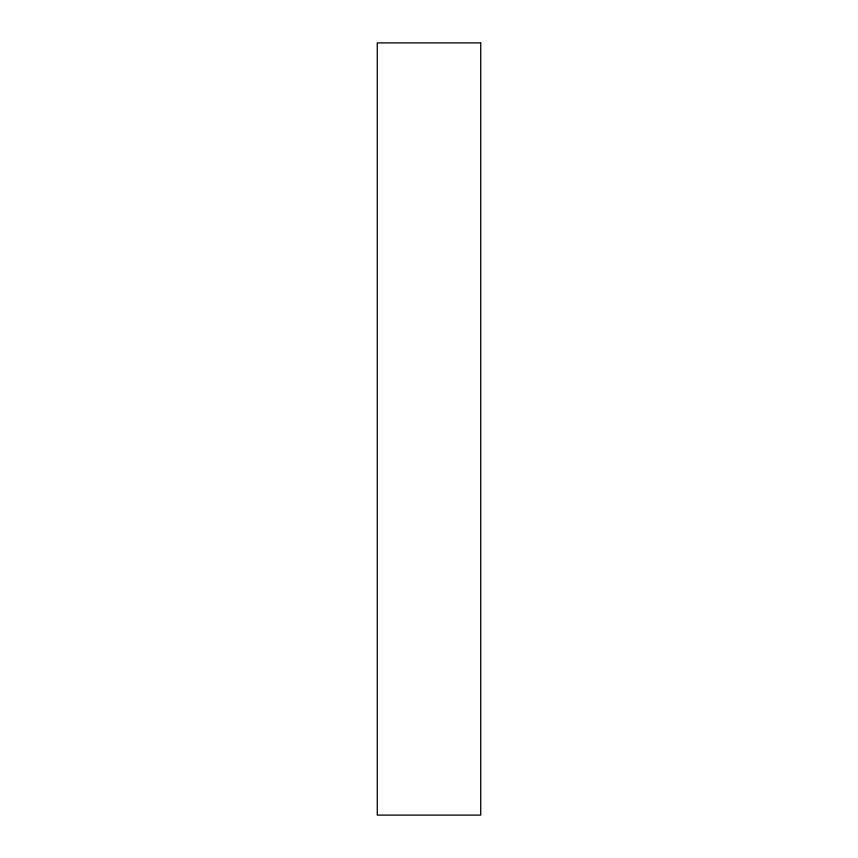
<?xml version="1.0" encoding="UTF-8"?>
<svg xmlns="http://www.w3.org/2000/svg" width="858" height="858" viewBox="0 0 858 858"><rect width="100%" height="100%" fill="white"/><g stroke="black" fill="none" stroke-linecap="round" stroke-linejoin="round"><path stroke-width="1.29" d="M480.727 42.9L377.273 42.9L377.273 815.1L480.727 815.1L480.727 42.9"/></g></svg>
